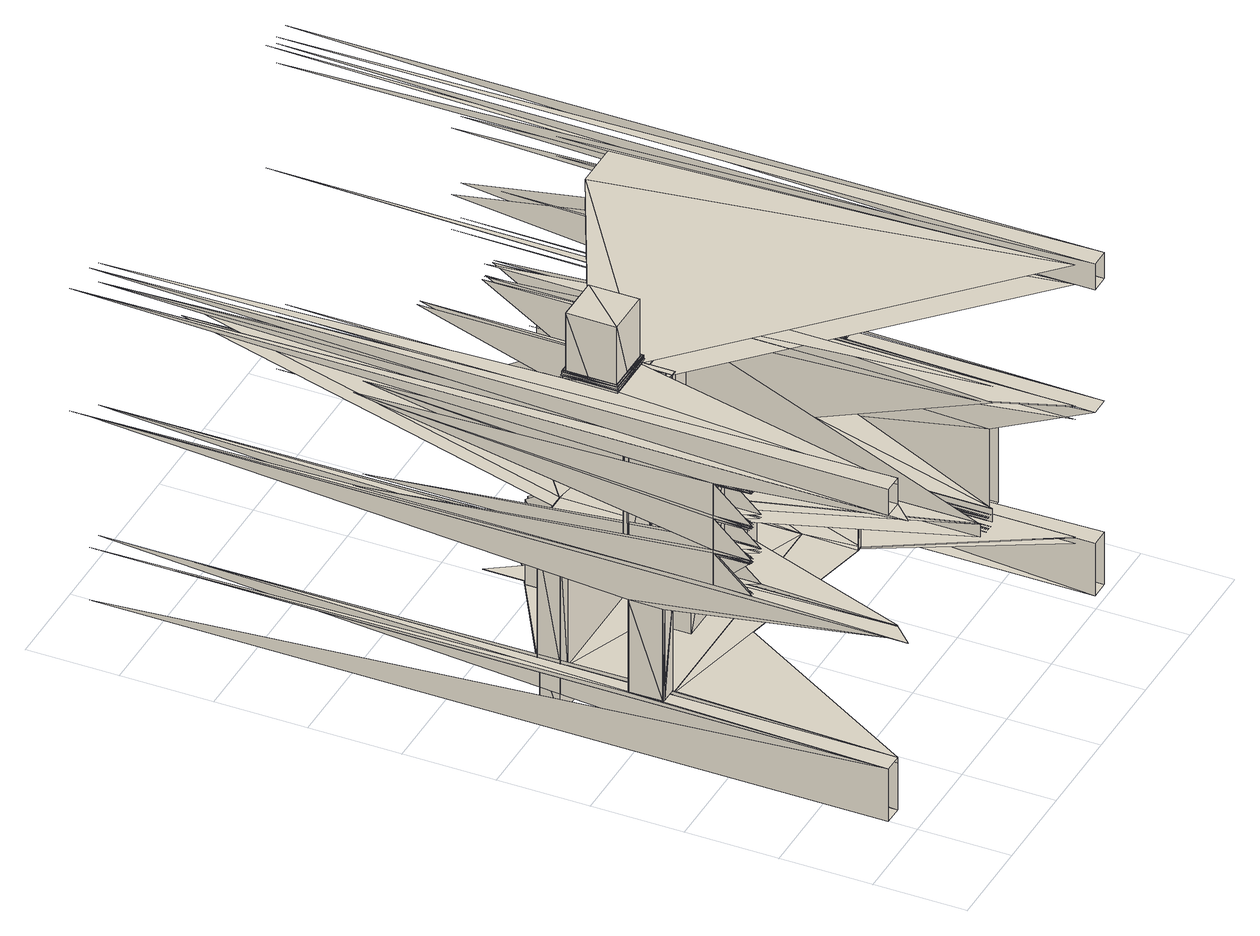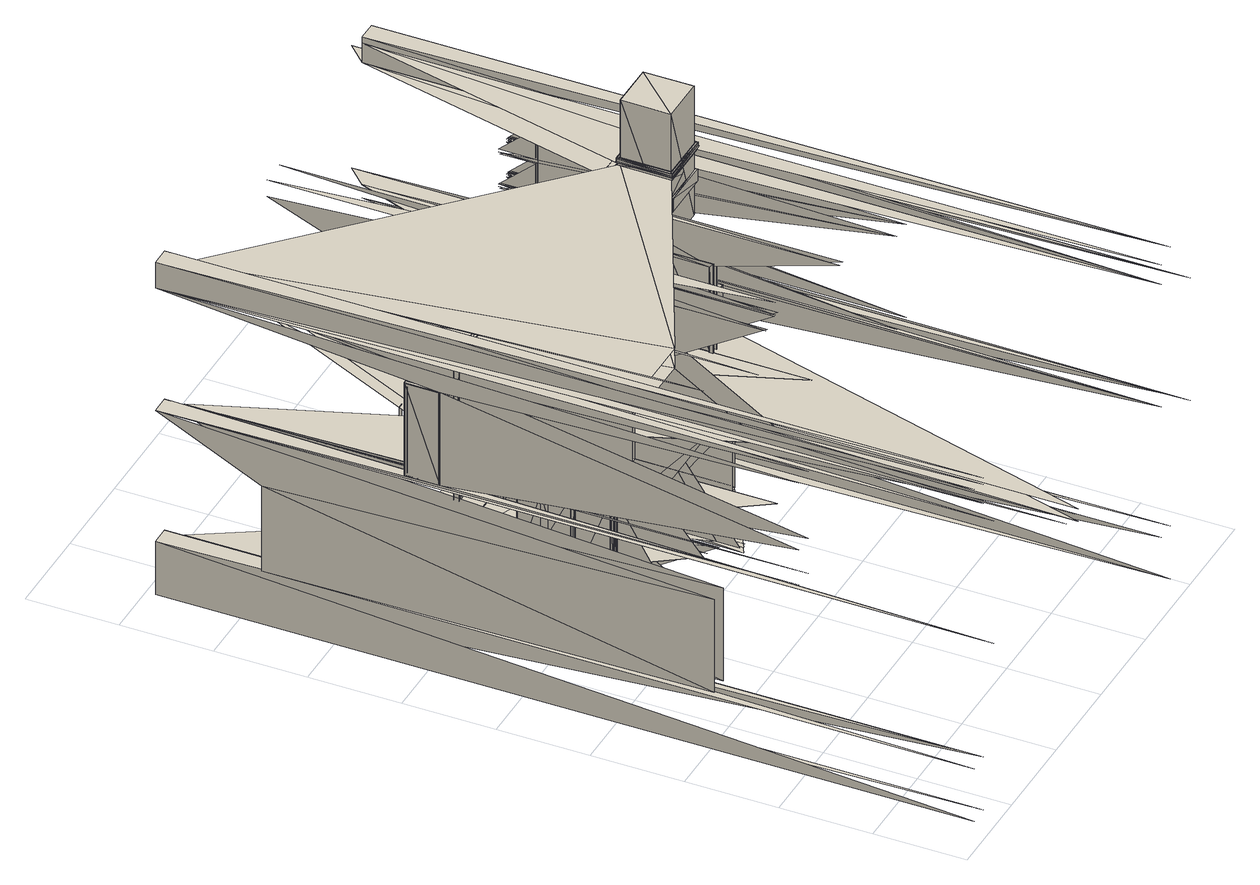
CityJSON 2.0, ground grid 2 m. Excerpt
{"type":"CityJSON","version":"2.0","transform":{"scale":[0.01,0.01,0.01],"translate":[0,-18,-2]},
"CityObjects":{
"building1":{"type":"Building","geometry":[{"type":"MultiSurface","lod":"0","boundaries":[[[0,1,2]],[[3,4,5]],[[6,7,8]],[[9,10,11]],[[12,13,14]],[[15,16,17]],[[14,18,19]],[[17,20,21]],[[18,22,23]],[[20,24,25]],[[18,7,6]],[[11,17,9]],[[7,11,9]],[[26,27,28]],[[29,30,31]],[[32,33,34]],[[35,36,37]],[[38,39,40]],[[41,42,43]],[[23,22,44]],[[25,24,45]],[[10,46,47]],[[14,13,48]],[[17,16,49]],[[7,6,50]],[[40,39,51]],[[43,42,52]],[[53,54,55]],[[26,28,56]],[[29,31,57]],[[37,58,59]],[[55,54,60]],[[61,53,62]],[[12,56,63]],[[15,57,64]],[[8,59,65]],[[61,66,60]],[[18,67,68]],[[20,69,70]],[[27,71,72]],[[30,73,74]],[[11,75,76]],[[38,44,77]],[[41,45,78]],[[32,47,79]],[[63,71,56]],[[64,73,57]],[[80,81,48]],[[82,83,49]],[[84,85,50]],[[51,86,44]],[[48,81,56]],[[52,87,45]],[[49,83,57]],[[59,88,89]],[[59,50,85]],[[75,47,76]],[[90,91,47]],[[67,92,93]],[[69,94,95]],[[44,77,67]],[[45,78,69]],[[75,96,97]],[[10,8,7]],[[18,23,12]],[[20,25,15]],[[10,7,11]],[[18,12,14]],[[20,15,17]],[[32,34,35]],[[38,40,27]],[[41,43,30]],[[32,35,37]],[[38,27,26]],[[41,30,29]],[[35,34,89]],[[27,40,71]],[[30,43,73]],[[12,23,56]],[[15,25,57]],[[8,10,59]],[[98,99,100]],[[101,102,103]],[[53,61,54]],[[18,14,67]],[[20,17,69]],[[11,7,75]],[[102,104,103]],[[61,60,54]],[[99,105,100]],[[38,26,44]],[[41,29,45]],[[32,37,47]],[[40,51,71]],[[43,52,73]],[[34,90,89]],[[23,44,56]],[[25,45,57]],[[10,47,59]],[[14,48,67]],[[17,49,69]],[[7,50,75]],[[26,56,44]],[[29,57,45]],[[37,59,47]],[[71,51,44]],[[73,52,45]],[[89,90,47]],[[56,71,44]],[[57,73,45]],[[59,89,47]],[[67,93,80]],[[69,95,82]],[[106,13,14]],[[107,16,17]],[[108,6,7]],[[75,97,84]],[[56,44,67]],[[57,45,69]],[[50,59,47]],[[67,80,48]],[[69,82,49]],[[75,84,50]],[[48,56,67]],[[49,57,69]],[[75,50,47]],[[93,92,109]],[[95,94,110]],[[97,96,111]],[[48,81,106]],[[49,83,107]],[[50,85,108]],[[112,14,18]],[[113,17,20]],[[114,7,11]],[[80,93,115]],[[82,95,116]],[[84,97,117]],[[67,48,112]],[[69,49,113]],[[75,50,114]],[[118,112,18]],[[119,113,20]],[[120,114,11]],[[80,115,121]],[[82,116,122]],[[84,117,123]],[[67,112,118]],[[69,113,119]],[[75,114,120]],[[112,106,14]],[[113,107,17]],[[114,108,7]],[[124,125,126]],[[127,128,129]],[[93,109,115]],[[95,110,116]],[[97,111,117]],[[48,106,112]],[[49,107,113]],[[50,108,114]],[[2,4,130]],[[131,2,130]],[[132,133,134]],[[135,136,137]],[[106,138,115]],[[107,139,116]],[[108,140,117]],[[118,112,106]],[[119,113,107]],[[109,141,112]],[[110,142,113]],[[112,140,108]],[[114,120,107]],[[111,143,114]],[[120,114,108]],[[125,144,126]],[[127,129,145]],[[4,2,146]],[[126,147,148]],[[129,149,150]],[[149,151,152]],[[153,148,154]],[[151,153,155]],[[131,130,156]],[[151,155,157]],[[158,159,160]],[[153,154,155]],[[148,147,154]],[[151,157,152]],[[126,161,147]],[[149,152,150]],[[126,162,161]],[[129,150,163]],[[164,158,160]],[[159,158,165]],[[2,166,146]],[[130,165,156]],[[164,160,167]],[[158,156,165]],[[126,144,162]],[[129,163,145]],[[168,169,170]],[[171,168,170]],[[165,146,166]],[[166,146,172]],[[165,166,156]],[[160,173,167]],[[174,166,172]],[[173,165,156]],[[3,2,4]],[[175,130,4]],[[176,2,131]],[[173,156,167]],[[115,109,112]],[[116,110,113]],[[117,111,114]],[[162,144,177]],[[163,178,145]],[[179,160,159]],[[180,158,164]],[[2,0,166]],[[106,115,112]],[[107,116,113]],[[108,117,114]],[[130,175,165]],[[158,181,156]],[[160,179,173]],[[168,182,169]],[[4,146,183]],[[131,156,184]],[[170,169,185]],[[186,168,171]],[[159,165,187]],[[188,132,189]],[[171,170,185]],[[164,167,190]],[[191,172,146]],[[146,165,187]],[[156,166,184]],[[133,2,4]],[[165,173,192]],[[167,156,190]],[[193,166,174]],[[0,2,176]],[[175,4,3]],[[3,0,2]],[[194,179,159]],[[181,158,180]],[[176,131,184]],[[3,4,183]],[[180,164,190]],[[182,195,169]],[[146,166,133]],[[194,159,187]],[[169,195,185]],[[186,182,168]],[[175,187,165]],[[174,172,196]],[[186,171,185]],[[0,193,166]],[[179,192,173]],[[181,184,156]],[[165,192,187]],[[190,156,184]],[[191,146,183]],[[183,146,187]],[[184,166,193]],[[193,174,197]],[[135,0,2]],[[0,176,175]],[[0,175,3]],[[181,180,179]],[[181,179,194]],[[179,180,192]],[[175,176,187]],[[182,186,195]],[[0,3,193]],[[186,185,195]],[[181,194,184]],[[180,190,192]],[[166,193,135]],[[172,191,198]],[[176,184,187]],[[1,199,200]],[[201,202,203]],[[3,183,193]],[[194,187,184]],[[192,190,184]],[[187,192,184]],[[133,135,2]],[[193,197,191]],[[187,184,193]],[[193,191,183]],[[183,187,193]],[[134,4,3]],[[166,135,133]],[[172,198,196]],[[197,174,204]],[[183,146,134]],[[134,133,4]],[[205,136,1]],[[137,3,0]],[[146,133,134]],[[174,196,204]],[[191,197,206]],[[207,200,199]],[[208,203,209]],[[210,211,208]],[[212,1,136]],[[132,213,214]],[[202,201,215]],[[216,217,218]],[[193,183,137]],[[198,133,135]],[[198,135,196]],[[135,137,0]],[[191,206,198]],[[14,219,18]],[[17,220,20]],[[18,219,7]],[[11,220,17]],[[7,219,11]],[[193,137,135]],[[133,135,134]],[[133,198,206]],[[196,135,137]],[[137,134,3]],[[197,204,206]],[[221,222,223]],[[183,134,137]],[[5,132,224]],[[134,133,206]],[[135,137,134]],[[204,196,137]],[[225,1,0]],[[210,14,211]],[[20,214,213]],[[206,204,137]],[[134,206,137]],[[226,227,228]],[[229,230,208]],[[136,207,231]],[[215,208,230]],[[232,188,233]],[[232,234,188]],[[235,3,5]],[[236,237,189]],[[188,238,132]],[[208,239,240]],[[241,242,229]],[[106,112,243]],[[107,113,244]],[[112,108,243]],[[114,107,244]],[[108,114,243]],[[245,226,228]],[[132,246,223]],[[221,247,222]],[[234,248,249]],[[250,132,224]],[[188,251,233]],[[234,252,188]],[[137,136,205]],[[208,106,230]],[[232,253,234]],[[234,254,248]],[[223,234,249]],[[255,256,245]],[[256,257,245]],[[257,258,259]],[[256,221,257]],[[258,260,259]],[[261,262,263]],[[221,264,257]],[[132,134,224]],[[265,261,263]],[[223,254,234]],[[248,266,249]],[[119,250,224]],[[265,239,263]],[[239,267,263]],[[268,269,270]],[[271,270,268]],[[272,269,273]],[[261,274,262]],[[275,276,277]],[[276,271,278]],[[279,272,280]],[[281,282,279]],[[282,283,284]],[[113,119,224]],[[274,261,265]],[[263,262,285]],[[286,287,275]],[[288,289,282]],[[284,242,283]],[[188,252,251]],[[233,290,232]],[[289,291,292]],[[287,289,293]],[[292,294,291]],[[265,263,295]],[[234,254,252]],[[294,242,296]],[[239,296,242]],[[297,298,299]],[[188,189,237]],[[253,254,234]],[[254,266,248]],[[268,273,269]],[[274,285,262]],[[271,268,278]],[[275,277,286]],[[276,278,277]],[[239,208,230]],[[300,229,242]],[[272,273,280]],[[279,280,281]],[[281,288,282]],[[282,284,288]],[[286,301,287]],[[295,263,285]],[[274,265,302]],[[288,293,289]],[[289,292,293]],[[287,293,301]],[[284,296,242]],[[302,265,295]],[[292,303,294]],[[294,296,303]],[[239,302,296]],[[298,304,299]],[[274,305,285]],[[305,306,285]],[[274,302,285]],[[270,269,307]],[[308,270,271]],[[309,269,272]],[[302,295,285]],[[310,275,276]],[[308,276,271]],[[309,279,272]],[[279,282,311]],[[312,282,283]],[[282,289,313]],[[287,314,275]],[[315,289,291]],[[313,287,289]],[[242,312,283]],[[291,294,316]],[[317,318,319]],[[320,317,319]],[[223,249,321]],[[241,294,242]],[[240,239,242]],[[297,299,322]],[[265,263,323]],[[221,223,246]],[[265,324,239]],[[267,325,263]],[[326,319,318]],[[239,324,267]],[[317,252,318]],[[317,320,251]],[[327,328,329]],[[330,327,329]],[[326,318,331]],[[252,331,318]],[[252,317,251]],[[253,329,328]],[[233,251,290]],[[327,332,328]],[[327,330,333]],[[251,326,331]],[[252,251,331]],[[251,334,252]],[[334,335,252]],[[254,253,328]],[[254,251,252]],[[252,336,266]],[[332,254,328]],[[327,333,332]],[[254,253,251]],[[254,252,266]],[[337,253,232]],[[301,338,287]],[[333,253,254]],[[332,333,254]],[[223,339,254]],[[266,321,249]],[[136,340,218]],[[216,341,217]],[[302,342,239]],[[242,343,296]],[[304,344,299]],[[297,345,298]],[[274,285,346]],[[285,306,347]],[[348,305,274]],[[305,348,306]],[[284,343,296]],[[286,349,301]],[[288,350,293]],[[292,351,303]],[[281,352,288]],[[353,277,286]],[[354,278,277]],[[355,280,281]],[[352,284,288]],[[273,268,356]],[[350,292,293]],[[349,293,301]],[[343,296,303]],[[298,345,304]],[[302,342,296]],[[296,343,302]],[[356,278,268]],[[357,280,273]],[[288,352,293]],[[320,319,358]],[[339,223,321]],[[264,359,360]],[[282,313,311]],[[291,316,315]],[[309,307,269]],[[308,361,270]],[[241,316,294]],[[240,242,241]],[[362,297,322]],[[279,311,363]],[[313,338,287]],[[315,313,289]],[[270,307,361]],[[312,311,282]],[[309,363,279]],[[310,314,275]],[[308,310,276]],[[287,338,314]],[[242,241,312]],[[319,326,358]],[[251,364,326]],[[247,221,246]],[[365,251,320]],[[251,252,366]],[[252,366,336]],[[367,265,323]],[[325,323,263]],[[265,367,324]],[[335,368,252]],[[251,369,334]],[[254,366,252]],[[253,364,251]],[[336,370,266]],[[330,329,371]],[[334,369,335]],[[324,325,267]],[[252,254,372]],[[253,371,329]],[[372,254,253]],[[333,373,253]],[[330,374,333]],[[290,337,232]],[[342,240,239]],[[242,241,343]],[[297,362,345]],[[344,322,299]],[[238,188,237]],[[301,349,338]],[[364,375,326]],[[366,370,336]],[[364,251,366]],[[342,274,346]],[[368,366,252]],[[251,364,369]],[[348,274,342]],[[346,285,347]],[[366,252,372]],[[369,368,335]],[[348,347,306]],[[326,375,358]],[[296,342,343]],[[343,342,302]],[[345,344,304]],[[343,303,351]],[[292,376,351]],[[365,320,358]],[[370,377,266]],[[254,372,366]],[[253,378,364]],[[365,364,251]],[[284,379,343]],[[349,350,293]],[[350,376,292]],[[251,364,290]],[[288,352,350]],[[378,372,253]],[[286,353,349]],[[373,378,253]],[[293,352,350]],[[352,379,284]],[[281,355,352]],[[355,380,280]],[[353,354,277]],[[354,381,278]],[[240,382,325]],[[383,384,385]],[[357,380,280]],[[356,381,278]],[[378,371,253]],[[273,356,357]],[[339,386,387]],[[374,330,371]],[[333,374,373]],[[337,378,253]],[[324,240,325]],[[367,323,325]],[[226,388,227]],[[226,389,390]],[[324,367,325]],[[391,339,387]],[[392,383,385]],[[339,393,254]],[[266,394,321]],[[343,240,241]],[[241,240,342]],[[362,322,344]],[[316,241,343]],[[351,315,316]],[[240,348,382]],[[343,312,241]],[[338,313,350]],[[313,315,376]],[[382,347,325]],[[324,348,240]],[[349,314,338]],[[352,311,313]],[[352,311,312]],[[355,363,311]],[[363,309,380]],[[307,309,380]],[[314,310,354]],[[310,308,381]],[[361,308,381]],[[324,325,395]],[[357,361,307]],[[255,245,396]],[[393,372,254]],[[266,377,394]],[[216,218,340]],[[397,398,264]],[[245,257,399]],[[400,256,255]],[[342,240,343]],[[343,241,342]],[[345,362,344]],[[316,343,351]],[[401,385,384]],[[257,259,402]],[[256,400,257]],[[348,347,382]],[[351,376,315]],[[338,350,349]],[[313,376,350]],[[343,379,312]],[[366,403,375]],[[352,313,350]],[[364,366,375]],[[364,366,368]],[[369,364,368]],[[349,353,314]],[[347,395,325]],[[324,404,348]],[[366,372,370]],[[378,366,364]],[[352,312,379]],[[227,405,228]],[[245,388,226]],[[355,311,352]],[[375,403,406]],[[363,380,355]],[[392,385,401]],[[366,407,403]],[[372,377,370]],[[378,372,366]],[[407,366,364]],[[314,354,353]],[[310,381,354]],[[404,324,395]],[[307,380,357]],[[366,408,364]],[[361,381,356]],[[409,372,378]],[[357,356,361]],[[373,409,378]],[[358,375,406]],[[407,406,403]],[[372,408,366]],[[407,364,365]],[[410,258,257]],[[259,260,411]],[[412,378,372]],[[408,290,364]],[[409,413,372]],[[409,373,413]],[[372,414,377]],[[378,414,372]],[[257,264,415]],[[416,221,256]],[[365,358,406]],[[383,417,384]],[[407,365,406]],[[359,418,360]],[[342,346,347]],[[348,342,347]],[[371,378,412]],[[413,412,372]],[[372,414,408]],[[413,373,374]],[[258,410,260]],[[378,337,414]],[[414,419,377]],[[348,404,347]],[[290,408,337]],[[374,371,412]],[[413,374,412]],[[221,416,264]],[[383,392,420]],[[408,414,337]],[[404,395,347]],[[290,408,238]],[[290,238,421]],[[264,422,359]],[[418,423,360]],[[424,401,384]],[[393,414,372]],[[377,419,394]],[[417,424,384]],[[238,237,425]],[[290,426,408]],[[414,393,419]],[[420,392,401]],[[427,238,425]],[[408,428,238]],[[383,420,417]],[[429,430,427]],[[238,431,421]],[[430,432,427]],[[339,433,393]],[[394,434,321]],[[426,393,408]],[[245,228,435]],[[393,394,419]],[[408,393,428]],[[420,401,424]],[[436,426,290]],[[417,420,424]],[[238,428,431]],[[437,438,439]],[[440,437,439]],[[439,438,441]],[[442,439,441]],[[442,440,439]],[[393,441,438]],[[393,442,441]],[[442,426,440]],[[426,393,438]],[[393,426,442]],[[443,444,445]],[[444,446,445]],[[443,447,444]],[[443,445,448]],[[446,449,445]],[[421,431,450]],[[451,452,453]],[[393,426,431]],[[393,428,394]],[[452,454,453]],[[443,455,447]],[[455,443,448]],[[449,448,445]],[[438,437,456]],[[451,457,452]],[[458,459,449]],[[451,453,460]],[[461,459,458]],[[426,438,456]],[[459,448,449]],[[440,462,437]],[[454,463,453]],[[447,455,449]],[[455,448,449]],[[464,448,459]],[[436,440,426]],[[461,464,459]],[[449,465,448]],[[393,431,428]],[[428,466,394]],[[421,467,290]],[[433,393,426]],[[465,468,448]],[[469,457,451]],[[469,449,448]],[[470,471,428]],[[469,451,460]],[[464,469,448]],[[453,463,460]],[[472,473,474]],[[475,472,474]],[[472,476,473]],[[476,477,473]],[[475,474,478]],[[479,475,478]],[[480,472,475]],[[474,473,481]],[[457,464,461]],[[473,477,481]],[[480,476,472]],[[478,474,481]],[[480,475,479]],[[469,457,449]],[[479,478,481]],[[480,479,481]],[[431,470,428]],[[457,469,464]],[[482,431,483]],[[480,481,484]],[[485,482,483]],[[486,480,484]],[[477,487,481]],[[480,488,476]],[[489,484,481]],[[480,486,490]],[[431,428,483]],[[457,469,463]],[[460,483,428]],[[486,484,489]],[[460,485,483]],[[469,460,463]],[[490,486,489]],[[487,489,481]],[[480,490,488]],[[490,489,487]],[[428,393,433]],[[476,491,477]],[[488,490,487]],[[492,428,431]],[[492,460,428]],[[460,493,485]],[[493,492,431]],[[494,487,477]],[[476,488,491]],[[460,492,493]],[[495,496,237]],[[238,497,498]],[[456,437,499]],[[500,359,501]],[[470,502,471]],[[491,494,477]],[[462,499,437]],[[436,426,456]],[[503,428,393]],[[426,450,431]],[[394,466,504]],[[436,433,426]],[[462,440,436]],[[491,505,494]],[[505,506,494]],[[494,507,487]],[[488,508,491]],[[428,471,503]],[[450,470,431]],[[500,501,509]],[[506,510,494]],[[491,511,505]],[[505,511,506]],[[432,512,513]],[[511,510,506]],[[510,514,494]],[[491,515,511]],[[450,431,482]],[[511,515,510]],[[515,514,510]],[[431,428,503]],[[428,503,466]],[[514,516,494]],[[491,517,515]],[[515,518,514]],[[426,436,450]],[[433,503,393]],[[394,504,434]],[[518,519,514]],[[493,431,450]],[[485,520,482]],[[519,516,514]],[[515,517,518]],[[518,517,519]],[[516,507,494]],[[491,508,517]],[[485,493,521]],[[517,516,519]],[[237,496,425]],[[427,497,238]],[[359,422,418]],[[500,522,359]],[[517,523,516]],[[488,487,524]],[[523,525,516]],[[526,456,527]],[[436,456,526]],[[525,507,516]],[[517,508,523]],[[502,528,471]],[[523,508,525]],[[456,499,527]],[[433,526,527]],[[433,436,526]],[[508,507,525]],[[503,428,433]],[[471,528,503]],[[450,502,470]],[[529,527,499]],[[529,433,527]],[[529,436,433]],[[530,436,290]],[[462,529,499]],[[529,462,436]],[[429,427,497]],[[427,425,496]],[[432,531,512]],[[450,431,503]],[[532,450,482]],[[503,504,466]],[[444,447,533]],[[444,534,446]],[[436,433,503]],[[433,434,504]],[[535,449,446]],[[429,536,430]],[[432,537,427]],[[520,532,482]],[[521,493,450]],[[359,538,501]],[[507,539,487]],[[488,540,508]],[[430,536,432]],[[485,521,520]],[[449,535,458]],[[447,449,535]],[[449,448,541]],[[535,465,449]],[[448,468,541]],[[542,488,524]],[[436,503,450]],[[503,433,504]],[[543,452,457]],[[457,535,449]],[[452,544,454]],[[465,545,468]],[[502,450,528]],[[463,454,546]],[[422,423,418]],[[522,422,359]],[[448,469,547]],[[501,548,509]],[[508,540,507]],[[461,543,457]],[[450,503,528]],[[547,469,457]],[[457,463,546]],[[539,524,487]],[[488,542,540]],[[450,549,503]],[[521,450,503]],[[421,450,467]],[[359,422,538]],[[450,532,549]],[[550,503,549]],[[550,521,503]],[[551,549,532]],[[551,550,549]],[[550,551,521]],[[520,551,532]],[[551,520,521]],[[542,524,552]],[[553,542,552]],[[501,554,555]],[[553,552,556]],[[540,539,507]],[[557,553,556]],[[558,556,552]],[[553,557,559]],[[560,552,524]],[[542,553,561]],[[557,556,558]],[[559,557,558]],[[562,558,552]],[[553,559,563]],[[559,558,564]],[[501,538,548]],[[565,559,564]],[[566,562,552]],[[553,563,567]],[[562,564,558]],[[559,565,563]],[[560,566,552]],[[553,567,561]],[[565,564,562]],[[563,565,562]],[[563,562,566]],[[567,563,566]],[[567,566,560]],[[561,567,560]],[[568,560,524]],[[542,561,569]],[[539,568,524]],[[542,569,540]],[[561,560,568]],[[398,570,264]],[[540,571,539]],[[569,561,568]],[[571,572,539]],[[571,573,572]],[[539,572,568]],[[569,571,540]],[[458,574,461]],[[444,533,534]],[[573,575,572]],[[533,447,535]],[[572,575,568]],[[569,573,571]],[[573,576,575]],[[577,535,446]],[[535,449,541]],[[576,578,575]],[[575,578,568]],[[569,576,573]],[[576,579,578]],[[579,580,578]],[[578,580,568]],[[569,579,576]],[[468,581,541]],[[535,545,465]],[[579,582,580]],[[580,583,568]],[[569,582,579]],[[582,583,580]],[[569,568,584]],[[583,584,568]],[[569,585,582]],[[585,569,584]],[[541,448,547]],[[582,585,583]],[[585,584,583]],[[545,581,468]],[[534,577,446]],[[457,543,535]],[[543,547,457]],[[544,452,543]],[[543,457,546]],[[546,454,586]],[[544,586,454]],[[587,255,396]],[[396,245,399]],[[400,255,587]],[[512,588,513]],[[589,531,432]],[[341,216,340]],[[501,590,554]],[[399,257,402]],[[257,399,400]],[[497,496,495]],[[498,497,591]],[[592,591,593]],[[570,594,264]],[[397,595,398]],[[410,257,399]],[[402,259,411]],[[399,257,415]],[[416,256,400]],[[531,588,512]],[[593,429,497]],[[497,427,496]],[[535,574,458]],[[596,533,541]],[[533,535,541]],[[429,593,536]],[[537,497,427]],[[535,541,581]],[[545,535,581]],[[543,541,535]],[[596,597,533]],[[536,537,432]],[[410,411,260]],[[596,541,598]],[[461,599,543]],[[543,547,541]],[[535,598,541]],[[547,543,600]],[[416,415,264]],[[543,546,600]],[[597,534,533]],[[597,596,598]],[[535,577,598]],[[601,543,547]],[[547,600,602]],[[600,546,602]],[[534,597,577]],[[597,598,577]],[[603,498,497]],[[601,544,543]],[[601,547,602]],[[546,586,602]],[[554,604,555]],[[605,590,501]],[[544,601,586]],[[601,602,586]],[[606,390,389]],[[226,388,607]],[[608,609,610]],[[611,612,247]],[[246,498,613]],[[541,614,535]],[[388,226,390]],[[388,405,227]],[[615,608,610]],[[574,599,461]],[[547,614,541]],[[593,616,617]],[[543,618,547]],[[619,620,621]],[[622,623,624]],[[623,625,626]],[[612,611,498]],[[627,619,628]],[[620,629,630]],[[590,604,554]],[[631,625,632]],[[628,633,627]],[[634,632,635]],[[636,637,633]],[[636,638,637]],[[639,635,640]],[[640,638,641]],[[240,342,642]],[[643,343,241]],[[638,640,644]],[[645,640,646]],[[647,648,638]],[[649,610,609]],[[647,650,648]],[[645,646,651]],[[652,653,650]],[[654,651,655]],[[656,622,657]],[[655,658,654]],[[659,603,616]],[[660,661,662]],[[615,610,649]],[[663,664,665]],[[666,653,667]],[[614,574,535]],[[658,656,668]],[[629,666,669]],[[608,670,609]],[[671,663,665]],[[672,531,673]],[[547,618,614]],[[543,599,618]],[[593,497,537]],[[591,497,537]],[[593,591,536]],[[536,593,537]],[[608,615,674]],[[675,672,673]],[[673,497,537]],[[537,591,675]],[[537,675,673]],[[676,649,609]],[[677,665,664]],[[245,678,388]],[[405,435,228]],[[670,676,609]],[[671,665,677]],[[536,616,593]],[[603,497,673]],[[574,614,599]],[[674,615,649]],[[663,679,664]],[[614,618,599]],[[608,674,670]],[[663,671,680]],[[672,681,531]],[[531,682,588]],[[683,684,685]],[[686,661,687]],[[688,590,689]],[[690,677,664]],[[678,245,435]],[[684,570,685]],[[691,603,673]],[[536,692,616]],[[681,672,675]],[[673,531,682]],[[693,694,662]],[[660,695,661]],[[689,685,570]],[[684,683,696]],[[697,688,689]],[[674,649,676]],[[679,690,664]],[[570,684,696]],[[536,591,698]],[[570,696,689]],[[670,674,676]],[[680,671,677]],[[699,675,591]],[[673,699,675]],[[675,673,700]],[[683,685,701]],[[623,622,625]],[[620,619,627]],[[663,680,679]],[[688,702,590]],[[590,703,604]],[[704,705,691]],[[705,603,691]],[[603,706,616]],[[616,692,603]],[[415,685,689]],[[696,683,416]],[[653,620,627]],[[622,655,625]],[[704,706,705]],[[706,692,616]],[[603,705,706]],[[692,705,603]],[[702,688,697]],[[689,590,707]],[[704,691,708]],[[709,710,411]],[[625,651,632]],[[627,633,650]],[[632,646,635]],[[633,637,650]],[[640,635,646]],[[637,638,648]],[[632,651,646]],[[637,648,650]],[[627,650,653]],[[625,655,651]],[[622,656,655]],[[629,620,653]],[[709,711,710]],[[712,692,536]],[[398,595,570]],[[689,696,713]],[[714,704,708]],[[673,700,691]],[[655,656,658]],[[653,666,629]],[[680,677,690]],[[697,689,715]],[[716,683,701]],[[415,701,685]],[[683,716,416]],[[587,396,399]],[[679,680,690]],[[400,587,399]],[[717,709,411]],[[587,396,718]],[[411,710,719]],[[711,709,717]],[[415,689,713]],[[720,696,416]],[[399,402,411]],[[400,399,415]],[[721,587,718]],[[410,399,411]],[[416,400,415]],[[721,722,718]],[[722,723,718]],[[716,701,724]],[[416,716,725]],[[724,701,415]],[[725,415,416]],[[725,716,724]],[[587,726,396]],[[725,724,415]],[[691,727,704]],[[341,340,728]],[[729,706,704]],[[721,726,587]],[[396,730,718]],[[691,731,708]],[[714,727,704]],[[706,729,692]],[[717,411,732]],[[416,415,726]],[[616,603,733]],[[660,662,734]],[[721,718,735]],[[708,736,737]],[[714,708,738]],[[705,739,603]],[[616,740,692]],[[723,741,742]],[[692,740,705]],[[708,739,736]],[[643,241,743]],[[744,240,642]],[[607,745,606]],[[746,747,607]],[[745,748,606]],[[747,745,607]],[[721,718,678]],[[749,722,721]],[[718,723,750]],[[722,749,723]],[[723,750,741]],[[606,748,390]],[[388,745,607]],[[694,734,662]],[[660,751,695]],[[741,752,742]],[[735,750,723]],[[736,753,737]],[[738,739,708]],[[754,616,733]],[[751,660,734]],[[739,733,603]],[[616,754,740]],[[740,739,705]],[[739,753,736]],[[388,390,755]],[[756,721,678]],[[757,758,759]],[[678,718,750]],[[749,721,756]],[[750,752,741]],[[749,750,723]],[[388,678,405]],[[760,757,759]],[[661,761,762]],[[763,764,686]],[[765,388,755]],[[766,767,768]],[[390,769,755]],[[765,770,388]],[[766,771,767]],[[772,759,758]],[[773,768,767]],[[695,751,694]],[[766,774,775]],[[776,777,778]],[[777,779,778]],[[771,766,780]],[[760,759,772]],[[678,435,405]],[[776,781,777]],[[782,773,767]],[[776,778,782]],[[751,734,694]],[[779,773,778]],[[774,783,775]],[[784,785,786]],[[785,787,786]],[[776,788,781]],[[788,776,782]],[[773,782,778]],[[757,789,758]],[[771,780,790]],[[784,780,785]],[[784,786,791]],[[787,792,786]],[[781,788,773]],[[788,782,773]],[[773,793,782]],[[793,794,782]],[[783,790,795]],[[790,780,784]],[[790,773,782]],[[782,796,797]],[[765,755,769]],[[798,765,799]],[[790,784,791]],[[754,733,739]],[[786,792,791]],[[790,797,795]],[[790,780,773]],[[790,782,797]],[[757,760,800]],[[740,754,739]],[[780,790,792]],[[790,791,792]],[[770,765,769]],[[765,770,799]],[[765,798,801]],[[802,772,758]],[[803,774,766]],[[804,770,765]],[[805,765,801]],[[756,678,750]],[[789,802,758]],[[749,756,750]],[[770,769,806]],[[807,799,770]],[[804,765,805]],[[808,809,810]],[[811,808,810]],[[809,812,810]],[[813,810,812]],[[813,811,810]],[[814,783,774]],[[815,768,773]],[[816,782,767]],[[800,760,772]],[[817,801,798]],[[805,812,809]],[[805,813,812]],[[813,801,811]],[[801,805,809]],[[813,805,801]],[[777,781,818]],[[777,819,779]],[[815,773,779]],[[780,766,820]],[[771,790,821]],[[783,795,822]],[[775,783,823]],[[801,805,824]],[[757,800,789]],[[807,770,804]],[[804,770,806]],[[795,797,822]],[[814,790,783]],[[781,773,815]],[[782,816,796]],[[773,782,816]],[[825,801,824]],[[782,794,816]],[[815,793,773]],[[805,804,826]],[[807,805,801]],[[827,809,808]],[[820,785,780]],[[790,816,782]],[[780,815,773]],[[796,828,797]],[[785,829,787]],[[793,830,794]],[[792,787,831]],[[821,790,782]],[[801,809,827]],[[811,832,808]],[[811,801,817]],[[821,790,780]],[[780,792,831]],[[805,826,833]],[[801,817,805]],[[804,806,826]],[[807,804,805]],[[798,799,834]],[[824,805,835]],[[817,801,825]],[[799,807,836]],[[837,807,838]],[[839,837,838]],[[838,807,804]],[[840,838,804]],[[826,806,833]],[[835,804,805]],[[840,839,838]],[[825,824,841]],[[842,827,808]],[[843,804,807]],[[843,840,804]],[[840,844,839]],[[844,843,807]],[[843,844,840]],[[832,842,808]],[[817,801,827]],[[835,805,833]],[[811,817,832]],[[817,835,805]],[[836,807,801]],[[750,845,752]],[[846,774,803]],[[847,817,798]],[[800,772,802]],[[841,824,835]],[[817,825,848]],[[807,837,836]],[[836,801,817]],[[807,804,836]],[[848,825,841]],[[814,774,846]],[[844,807,836]],[[839,849,837]],[[827,850,851]],[[817,827,851]],[[739,852,753]],[[853,839,844]],[[827,842,850]],[[835,851,850]],[[835,817,851]],[[789,800,802]],[[854,850,842]],[[806,855,833]],[[835,856,804]],[[854,835,850]],[[835,854,817]],[[832,854,842]],[[854,832,817]],[[766,775,857]],[[817,848,835]],[[848,841,835]],[[835,833,855]],[[856,817,835]],[[804,856,836]],[[836,837,858]],[[695,694,859]],[[771,860,767]],[[768,861,766]],[[814,783,822]],[[823,783,814]],[[849,858,837]],[[853,844,836]],[[849,839,853]],[[799,836,834]],[[856,836,817]],[[856,835,855]],[[777,818,819]],[[818,781,815]],[[390,748,862]],[[863,745,388]],[[864,815,779]],[[815,773,816]],[[816,828,796]],[[797,865,822]],[[814,821,790]],[[794,866,816]],[[815,830,793]],[[821,782,816]],[[830,866,794]],[[847,798,834]],[[819,864,779]],[[867,863,340]],[[341,868,869]],[[790,821,816]],[[780,820,815]],[[828,865,797]],[[845,835,817]],[[820,821,780]],[[829,785,820]],[[856,836,870]],[[820,780,831]],[[853,836,856]],[[831,787,871]],[[836,858,870]],[[872,856,870]],[[872,853,856]],[[873,870,858]],[[873,872,870]],[[873,853,872]],[[829,871,787]],[[849,873,858]],[[873,849,853]],[[874,859,694]],[[695,875,876]],[[748,877,862]],[[863,867,745]],[[878,818,816]],[[818,815,816]],[[769,390,862]],[[863,388,770]],[[879,880,881]],[[815,816,866]],[[830,815,866]],[[815,861,768]],[[860,816,767]],[[816,821,828]],[[820,816,815]],[[878,882,818]],[[878,816,883]],[[821,865,828]],[[820,821,816]],[[815,883,816]],[[865,884,822]],[[814,885,821]],[[821,820,886]],[[820,831,886]],[[885,879,881]],[[882,819,818]],[[882,878,883]],[[766,887,820]],[[771,821,888]],[[815,864,883]],[[821,885,865]],[[889,820,821]],[[821,886,890]],[[885,884,865]],[[886,831,890]],[[819,882,864]],[[882,883,864]],[[889,829,820]],[[889,821,890]],[[831,871,890]],[[829,889,871]],[[889,890,871]],[[876,891,761]],[[764,892,893]],[[769,862,806]],[[804,863,770]],[[879,894,880]],[[881,880,895]],[[894,879,885]],[[860,815,816]],[[875,695,859]],[[822,884,896]],[[897,885,814]],[[771,888,860]],[[861,887,766]],[[821,820,888]],[[898,899,876]],[[900,901,744]],[[764,761,891]],[[764,763,761]],[[885,881,902]],[[885,897,884]],[[806,862,855]],[[856,863,804]],[[875,859,874]],[[892,891,876]],[[903,904,905]],[[744,642,906]],[[907,643,743]],[[894,895,880]],[[861,815,860]],[[902,881,895]],[[894,885,897]],[[888,820,887]],[[892,764,891]],[[763,762,761]],[[897,885,902]],[[897,896,884]],[[901,908,898]],[[908,909,898]],[[904,910,911]],[[909,912,898]],[[899,898,901]],[[901,900,908]],[[913,901,898]],[[914,909,908]],[[898,901,915]],[[912,899,898]],[[900,916,908]],[[900,899,901]],[[917,918,919]],[[920,921,922]],[[923,898,899]],[[924,908,916]],[[899,898,925]],[[916,899,912]],[[916,900,899]],[[923,913,898]],[[743,744,926]],[[927,928,929]],[[924,914,908]],[[930,912,909]],[[861,860,887]],[[931,900,901]],[[898,915,925]],[[860,888,887]],[[906,932,744]],[[743,933,907]],[[901,900,934]],[[922,921,935]],[[936,918,917]],[[937,938,920]],[[919,939,940]],[[913,931,901]],[[914,930,909]],[[941,916,912]],[[942,899,900]],[[901,934,915]],[[913,943,923]],[[923,924,913]],[[943,944,923]],[[923,914,924]],[[900,899,945]],[[943,946,944]],[[946,947,944]],[[948,943,944]],[[915,913,923]],[[949,944,943]],[[941,924,916]],[[942,923,899]],[[950,947,946]],[[951,948,944]],[[952,953,954]],[[925,915,923]],[[955,952,954]],[[956,949,943]],[[957,950,946]],[[863,862,877]],[[868,863,867]],[[951,957,948]],[[951,950,957]],[[925,956,915]],[[925,949,956]],[[899,958,876]],[[959,900,744]],[[899,925,945]],[[923,930,914]],[[913,931,943]],[[944,942,923]],[[924,931,913]],[[927,960,905]],[[961,946,943]],[[947,962,944]],[[951,944,962]],[[957,946,963]],[[925,923,942]],[[952,964,953]],[[930,941,912]],[[956,943,961]],[[965,954,953]],[[952,955,966]],[[948,967,943]],[[931,942,900]],[[955,954,965]],[[950,968,947]],[[969,970,928]],[[915,934,913]],[[949,971,944]],[[948,957,967]],[[951,972,950]],[[915,925,945]],[[956,934,915]],[[925,945,949]],[[923,942,930]],[[961,963,946]],[[973,962,947]],[[900,945,934]],[[924,941,931]],[[931,961,943]],[[962,942,944]],[[968,973,947]],[[964,974,953]],[[967,961,943]],[[876,975,927]],[[935,976,744]],[[974,965,953]],[[952,966,964]],[[971,962,944]],[[934,931,913]],[[966,955,965]],[[977,957,963]],[[972,951,962]],[[978,956,961]],[[945,925,942]],[[957,977,967]],[[950,972,968]],[[963,962,973]],[[956,978,934]],[[949,945,971]],[[915,945,934]],[[963,961,962]],[[937,935,979]],[[936,940,980]],[[930,942,941]],[[977,963,973]],[[961,942,962]],[[942,931,941]],[[961,931,942]],[[964,966,974]],[[966,965,974]],[[972,962,961]],[[968,977,973]],[[978,961,962]],[[945,942,931]],[[967,972,961]],[[968,972,977]],[[972,967,977]],[[971,978,962]],[[934,945,931]],[[971,945,978]],[[945,934,978]],[[935,934,981]],[[945,927,982]],[[911,983,969]],[[900,984,899]],[[903,910,904]],[[934,945,985]],[[928,970,929]]]}]}
},
"vertices":[
[0,614,210],[0,62,200],[0,540,210],[0,614,430],[0,540,430],[0,62,510],[0,352,678],[0,434,678],[0,432,677],[0,352,603],[0,432,604],[0,434,603],[0,432,759],[0,352,761],[0,434,761],[0,432,594],[0,352,596],[0,434,596],[0,434,685],[0,352,685],[0,434,520],[0,352,520],[0,354,687],[0,432,687],[0,354,522],[0,432,522],[2,432,759],[2,427,755],[2,354,759],[2,432,594],[2,427,590],[2,354,594],[2,432,604],[2,358,609],[2,427,609],[2,427,672],[2,358,672],[2,432,677],[2,432,687],[2,358,691],[2,427,691],[2,432,522],[2,358,526],[2,427,526],[6,432,687],[6,432,522],[0,354,604],[6,432,604],[6,434,761],[6,434,596],[6,434,678],[6,427,691],[6,427,526],[3,427,590],[3,427,526],[3,358,526],[6,432,759],[6,432,594],[2,354,677],[6,432,677],[5,427,526],[5,427,590],[3,358,590],[6,354,759],[6,354,594],[6,354,677],[5,358,590],[6,434,685],[6,352,685],[6,434,520],[6,352,520],[6,427,755],[6,358,755],[6,427,590],[6,358,590],[6,434,603],[6,352,603],[6,354,687],[6,354,522],[6,354,604],[6,430,758],[6,352,761],[6,430,593],[6,352,596],[6,430,675],[6,352,678],[6,358,691],[6,358,526],[6,358,672],[6,427,672],[6,427,609],[6,358,609],[6,355,688],[6,430,688],[6,355,523],[6,430,523],[6,355,606],[6,430,606],[3,427,672],[5,427,672],[3,427,609],[3,427,755],[5,427,755],[3,427,691],[5,427,691],[5,427,609],[42,434,761],[42,434,596],[42,434,678],[42,430,688],[42,430,523],[42,430,606],[42,434,685],[42,434,520],[42,434,603],[42,430,758],[42,430,593],[42,430,675],[42,352,685],[42,352,520],[42,352,603],[42,355,758],[42,355,593],[42,355,675],[18,460,799],[18,460,800],[25,460,799],[18,460,759],[18,460,761],[25,460,761],[0,541,428],[0,541,212],[42,62,510],[42,540,430],[42,614,430],[42,540,210],[42,62,200],[42,614,210],[42,352,761],[42,352,596],[42,352,678],[42,355,688],[42,355,523],[42,355,606],[36,460,800],[36,460,759],[6,540,430],[28,460,798],[26,460,798],[26,460,761],[28,460,761],[26,460,762],[27,460,761],[26,460,797],[27,460,798],[27,460,797],[6,541,212],[27,460,762],[2,541,212],[2,541,428],[2,546,424],[28,460,799],[29,460,799],[29,460,761],[2,546,216],[6,541,428],[6,540,210],[6,546,216],[3,546,424],[3,546,216],[5,546,216],[5,546,424],[6,543,427],[6,546,424],[6,543,213],[0,613,428],[0,613,212],[36,460,799],[36,460,761],[2,608,424],[2,608,216],[2,613,212],[3,608,424],[6,615,430],[6,613,212],[5,608,216],[5,608,424],[6,613,428],[42,633,510],[42,633,512],[6,608,216],[6,611,427],[6,608,424],[6,615,210],[2,613,428],[3,608,216],[42,543,213],[6,611,213],[42,543,427],[0,1758,75],[0,62,75],[0,62,861],[0,1758,861],[0,62,800],[42,611,213],[42,1575,200],[42,611,427],[42,62,75],[42,62,800],[0,1758,800],[0,1800,800],[0,20,800],[0,1758,200],[0,20,510],[0,1800,510],[42,62,861],[42,772,187],[42,62,187],[42,772,200],[0,1197,740],[0,1197,520],[42,827,480],[42,62,480],[42,827,510],[42,1758,510],[0,1575,200],[42,540,200],[42,540,201],[42,763,201],[42,62,846],[42,1758,800],[42,1758,200],[42,645,800],[42,633,800],[42,645,510],[0,1758,510],[42,62,512],[251,633,512],[251,633,510],[86,679,800],[189,679,800],[189,679,846],[86,679,846],[42,1197,740],[42,1197,520],[42,763,200],[147,827,510],[147,827,480],[42,645,512],[42,828,512],[42,342,520],[142,633,713],[142,633,510],[142,645,713],[142,645,510],[42,763,480],[42,778,480],[42,778,200],[42,822,200],[42,778,75],[42,822,75],[81,674,800],[81,674,771],[86,674,771],[42,827,200],[86,674,800],[142,645,512],[86,679,771],[79,795,854],[79,673,853],[79,672,854],[80,674,856],[81,674,856],[79,794,853],[81,788,800],[80,674,863],[80,674,861],[80,793,861],[80,793,856],[81,674,861],[81,793,856],[81,793,861],[82,675,861],[82,675,846],[82,792,846],[81,788,771],[80,793,863],[84,678,863],[82,792,861],[84,678,861],[238,633,800],[84,678,858],[84,789,858],[84,789,861],[86,679,858],[86,788,771],[86,788,846],[86,679,998],[86,788,998],[86,679,693],[42,1758,846],[84,789,863],[86,788,800],[86,788,858],[86,788,693],[81,793,800],[81,793,771],[196,673,853],[195,674,856],[194,674,856],[195,674,861],[194,675,861],[194,675,846],[191,678,861],[195,674,863],[191,678,858],[189,679,858],[134,633,510],[134,630,510],[134,630,721],[134,633,721],[143,827,512],[189,679,693],[194,674,771],[194,679,800],[194,679,771],[142,630,713],[134,648,510],[134,645,510],[134,645,721],[134,648,721],[142,630,510],[142,648,510],[142,648,713],[142,638,713],[142,638,510],[142,633,512],[238,645,800],[191,678,863],[143,827,510],[462,772,200],[462,772,187],[189,788,800],[189,788,846],[189,788,693],[189,788,998],[189,788,771],[189,793,771],[189,793,800],[191,789,863],[191,789,861],[189,788,858],[194,792,861],[195,793,863],[195,793,861],[194,793,861],[196,795,854],[196,794,853],[236,630,721],[245,827,200],[42,827,202],[196,672,854],[189,679,998],[194,674,861],[228,633,713],[236,633,721],[228,633,510],[194,674,800],[228,638,510],[228,638,713],[228,633,512],[236,645,721],[228,645,510],[228,648,713],[236,648,721],[228,630,713],[191,789,858],[228,645,512],[228,645,713],[194,792,846],[194,793,856],[195,793,856],[189,679,771],[215,632,218],[215,582,218],[215,582,398],[143,827,461],[156,827,461],[623,540,200],[42,540,202],[623,540,202],[156,827,510],[215,632,398],[238,813,510],[238,813,512],[194,793,771],[462,763,200],[42,827,187],[412,827,187],[462,778,200],[462,778,480],[291,582,398],[462,778,75],[228,630,510],[194,793,800],[623,540,201],[236,630,510],[236,633,510],[238,633,510],[228,648,510],[462,822,200],[462,822,75],[236,645,510],[236,648,510],[238,645,510],[462,828,200],[462,828,480],[291,632,218],[245,827,202],[238,645,512],[291,632,398],[251,633,800],[245,949,200],[245,949,202],[291,582,218],[251,687,512],[238,813,713],[251,687,510],[251,813,510],[251,687,800],[251,699,800],[251,813,713],[251,699,510],[238,899,510],[238,899,512],[623,763,201],[238,899,713],[236,805,721],[236,813,713],[236,805,510],[238,805,721],[236,813,510],[238,805,510],[245,788,510],[245,788,721],[245,791,510],[245,791,721],[253,788,713],[253,791,510],[253,791,713],[251,899,713],[245,803,510],[245,803,721],[245,805,510],[245,805,721],[253,788,510],[236,899,713],[253,803,713],[251,791,800],[251,791,510],[253,805,510],[251,803,800],[238,907,721],[253,805,713],[251,803,510],[253,796,713],[251,813,512],[251,1175,800],[253,796,510],[253,803,510],[245,813,713],[245,813,510],[276,718,290],[276,718,286],[277,717,286],[277,717,290],[276,719,290],[276,719,286],[277,716,286],[277,716,290],[278,715,290],[278,715,286],[251,805,721],[251,805,510],[279,714,286],[253,805,721],[279,714,290],[281,714,286],[281,714,290],[280,714,286],[280,714,290],[276,749,290],[253,813,510],[253,813,713],[276,749,286],[412,62,512],[412,687,512],[412,687,510],[412,62,510],[236,907,721],[245,827,480],[257,827,200],[245,899,713],[251,899,510],[251,899,512],[276,750,290],[276,750,286],[281,754,286],[281,754,290],[257,827,480],[277,751,286],[277,751,290],[251,699,511],[251,1115,511],[277,752,286],[277,752,290],[279,754,286],[279,754,290],[278,753,290],[278,753,286],[253,907,721],[253,899,713],[245,949,403],[280,754,290],[312,714,286],[280,754,286],[236,899,510],[236,907,510],[245,899,510],[238,907,510],[238,1175,800],[403,699,510],[251,907,721],[329,788,713],[336,788,721],[329,791,713],[413,699,800],[413,699,510],[257,949,200],[312,754,286],[312,754,290],[329,791,510],[312,714,290],[329,803,713],[336,803,721],[329,796,713],[329,805,713],[329,803,510],[257,949,403],[251,907,510],[253,899,510],[253,907,510],[313,714,286],[313,714,290],[257,827,201],[257,1045,201],[314,714,286],[314,714,290],[315,715,286],[315,715,290],[317,719,286],[317,719,290],[316,717,286],[316,717,290],[316,716,286],[316,716,290],[317,718,286],[317,718,290],[317,749,286],[317,749,290],[412,827,200],[313,754,290],[313,754,286],[314,754,290],[403,791,800],[314,754,286],[315,753,290],[336,791,721],[315,753,286],[316,752,290],[316,752,286],[329,796,510],[316,751,290],[316,751,286],[317,750,286],[317,750,290],[336,805,721],[462,763,480],[403,699,511],[251,1115,510],[403,827,200],[413,699,770],[413,62,800],[413,687,800],[413,1048,200],[413,1048,187],[329,788,510],[336,788,510],[336,791,510],[403,803,800],[329,805,510],[336,803,510],[336,805,510],[468,687,510],[403,827,201],[257,1045,200],[620,420,202],[620,420,200],[375,737,218],[375,687,218],[375,687,398],[412,1758,480],[412,62,480],[412,1758,510],[403,791,510],[375,737,398],[468,687,800],[468,62,800],[403,803,510],[430,800,481],[430,800,480],[430,58,481],[430,800,510],[430,800,509],[430,58,510],[438,800,509],[430,58,509],[438,800,481],[438,58,481],[450,800,480],[430,58,480],[438,58,509],[438,800,508],[439,800,481],[438,58,508],[439,800,508],[439,58,482],[439,800,482],[440,800,483],[439,58,508],[440,800,507],[440,58,507],[689,1032,800],[689,1032,846],[440,58,483],[441,58,508],[441,800,508],[441,58,482],[441,800,482],[451,687,398],[441,800,481],[442,800,508],[441,58,481],[442,800,481],[442,58,509],[442,800,509],[450,800,510],[450,58,510],[450,800,509],[468,62,761],[467,688,510],[467,62,510],[467,688,512],[432,632,218],[432,582,218],[432,582,398],[450,800,481],[450,58,481],[450,58,509],[450,58,480],[451,737,218],[432,632,398],[403,699,770],[418,699,510],[451,737,398],[418,699,770],[451,687,218],[508,582,398],[623,763,200],[508,632,218],[508,632,398],[403,1115,770],[403,1115,510],[412,800,480],[412,828,480],[412,800,200],[467,62,480],[467,1758,510],[403,827,510],[418,828,200],[508,582,218],[462,705,510],[468,705,800],[467,62,512],[629,633,512],[629,633,510],[418,828,480],[418,827,510],[413,1115,770],[418,1115,770],[418,1115,510],[468,800,200],[403,1042,510],[403,1045,200],[462,705,770],[468,705,510],[468,705,770],[403,1042,200],[477,705,510],[418,822,187],[418,822,75],[418,998,187],[413,1115,800],[418,992,200],[477,705,770],[418,1042,200],[468,800,480],[462,822,187],[477,763,200],[418,998,75],[418,992,480],[477,763,480],[477,775,480],[477,775,200],[468,828,200],[468,828,480],[462,993,480],[462,1121,770],[462,992,200],[468,1121,770],[462,993,200],[462,1121,510],[462,998,75],[629,687,510],[629,688,512],[477,992,200],[477,705,511],[477,1121,511],[477,1121,510],[629,705,510],[629,705,800],[477,775,201],[477,992,201],[838,62,846],[838,62,800],[632,420,200],[620,420,480],[632,420,480],[632,420,202],[623,775,480],[623,775,200],[629,688,510],[623,775,201],[629,705,511],[629,687,800],[623,700,202],[623,763,480],[592,737,218],[592,687,218],[592,687,398],[592,737,398],[736,643,510],[736,992,510],[736,992,480],[736,643,480],[623,700,200],[629,645,800],[629,633,461],[629,633,800],[635,700,202],[635,700,200],[629,645,461],[668,687,398],[646,633,713],[629,645,510],[642,645,800],[638,630,510],[638,630,721],[638,633,510],[638,633,721],[646,645,713],[646,630,713],[646,633,510],[642,645,510],[638,645,510],[638,645,721],[638,648,510],[638,648,721],[646,630,510],[668,737,218],[646,645,510],[646,648,510],[646,648,713],[646,638,713],[646,638,510],[642,645,512],[646,633,512],[646,645,512],[623,700,480],[635,700,480],[668,737,398],[623,795,403],[668,687,218],[629,919,713],[635,795,200],[623,795,200],[635,795,202],[635,795,403],[620,787,411],[620,795,403],[620,787,200],[623,787,411],[620,795,200],[623,787,200],[642,919,510],[732,633,713],[732,633,510],[623,871,403],[732,630,713],[740,630,721],[732,645,713],[732,645,510],[642,919,512],[642,919,713],[628,795,200],[628,795,403],[623,795,202],[620,871,403],[732,633,512],[740,645,721],[732,638,713],[732,648,713],[623,878,411],[623,871,202],[635,992,480],[623,871,200],[635,871,403],[635,787,411],[635,787,200],[638,787,411],[638,787,200],[628,871,200],[620,878,411],[638,795,200],[638,795,403],[623,992,200],[629,919,510],[623,992,480],[628,871,403],[638,878,411],[620,878,200],[620,871,200],[629,1121,510],[638,871,403],[623,878,200],[635,871,202],[635,871,200],[642,1187,800],[635,878,411],[838,633,512],[838,633,461],[838,633,800],[838,992,202],[838,992,200],[740,633,721],[732,645,512],[732,638,510],[838,62,200],[838,992,187],[838,62,187],[635,878,200],[740,648,721],[638,871,200],[638,878,200],[838,62,512],[838,633,510],[838,62,510],[838,62,202],[732,630,510],[724,645,510],[724,645,461],[737,645,461],[740,630,510],[740,633,510],[737,645,512],[737,645,510],[732,648,510],[838,645,800],[838,645,461],[740,645,510],[740,648,510],[838,643,510],[838,643,480],[838,62,480],[724,992,510],[724,992,461],[737,992,512],[737,992,510],[838,548,520],[838,623,520],[838,623,740],[838,548,740],[737,992,461],[838,1206,430],[838,245,401],[838,20,510],[792,1032,800],[792,1032,846],[838,551,737],[838,551,523],[838,1206,210],[838,245,200],[838,619,523],[874,548,740],[874,551,523],[880,548,740],[838,619,737],[838,20,200],[838,1758,200],[838,20,75],[838,20,861],[838,1758,800],[838,20,800],[874,548,520],[874,551,737],[880,548,520],[838,1758,846],[880,20,510],[880,245,401],[880,1206,430],[874,619,523],[874,623,740],[792,1141,800],[792,1141,846],[880,623,740],[880,20,800],[880,20,200],[880,20,861],[838,1758,861],[838,1758,75],[880,20,75],[874,619,737],[874,623,520],[874,549,738],[874,549,522],[880,623,520],[874,554,734],[874,554,526],[878,549,738],[880,549,522],[878,554,526],[878,549,522],[875,554,734],[875,554,526],[876,554,526],[876,554,734],[880,549,738],[878,554,734],[838,1386,520],[838,1386,761],[880,1758,510],[874,621,738],[874,621,522],[874,616,734],[875,616,734],[876,616,526],[876,616,734],[878,621,738],[878,616,526],[880,245,200],[880,1206,210],[880,621,522],[878,621,522],[874,616,526],[875,616,526],[880,1800,510],[880,1800,800],[878,616,734],[880,621,738],[880,1758,861],[880,1758,75],[880,1386,761],[880,1386,520],[880,1758,200],[838,1386,603],[880,1386,603]
]}
